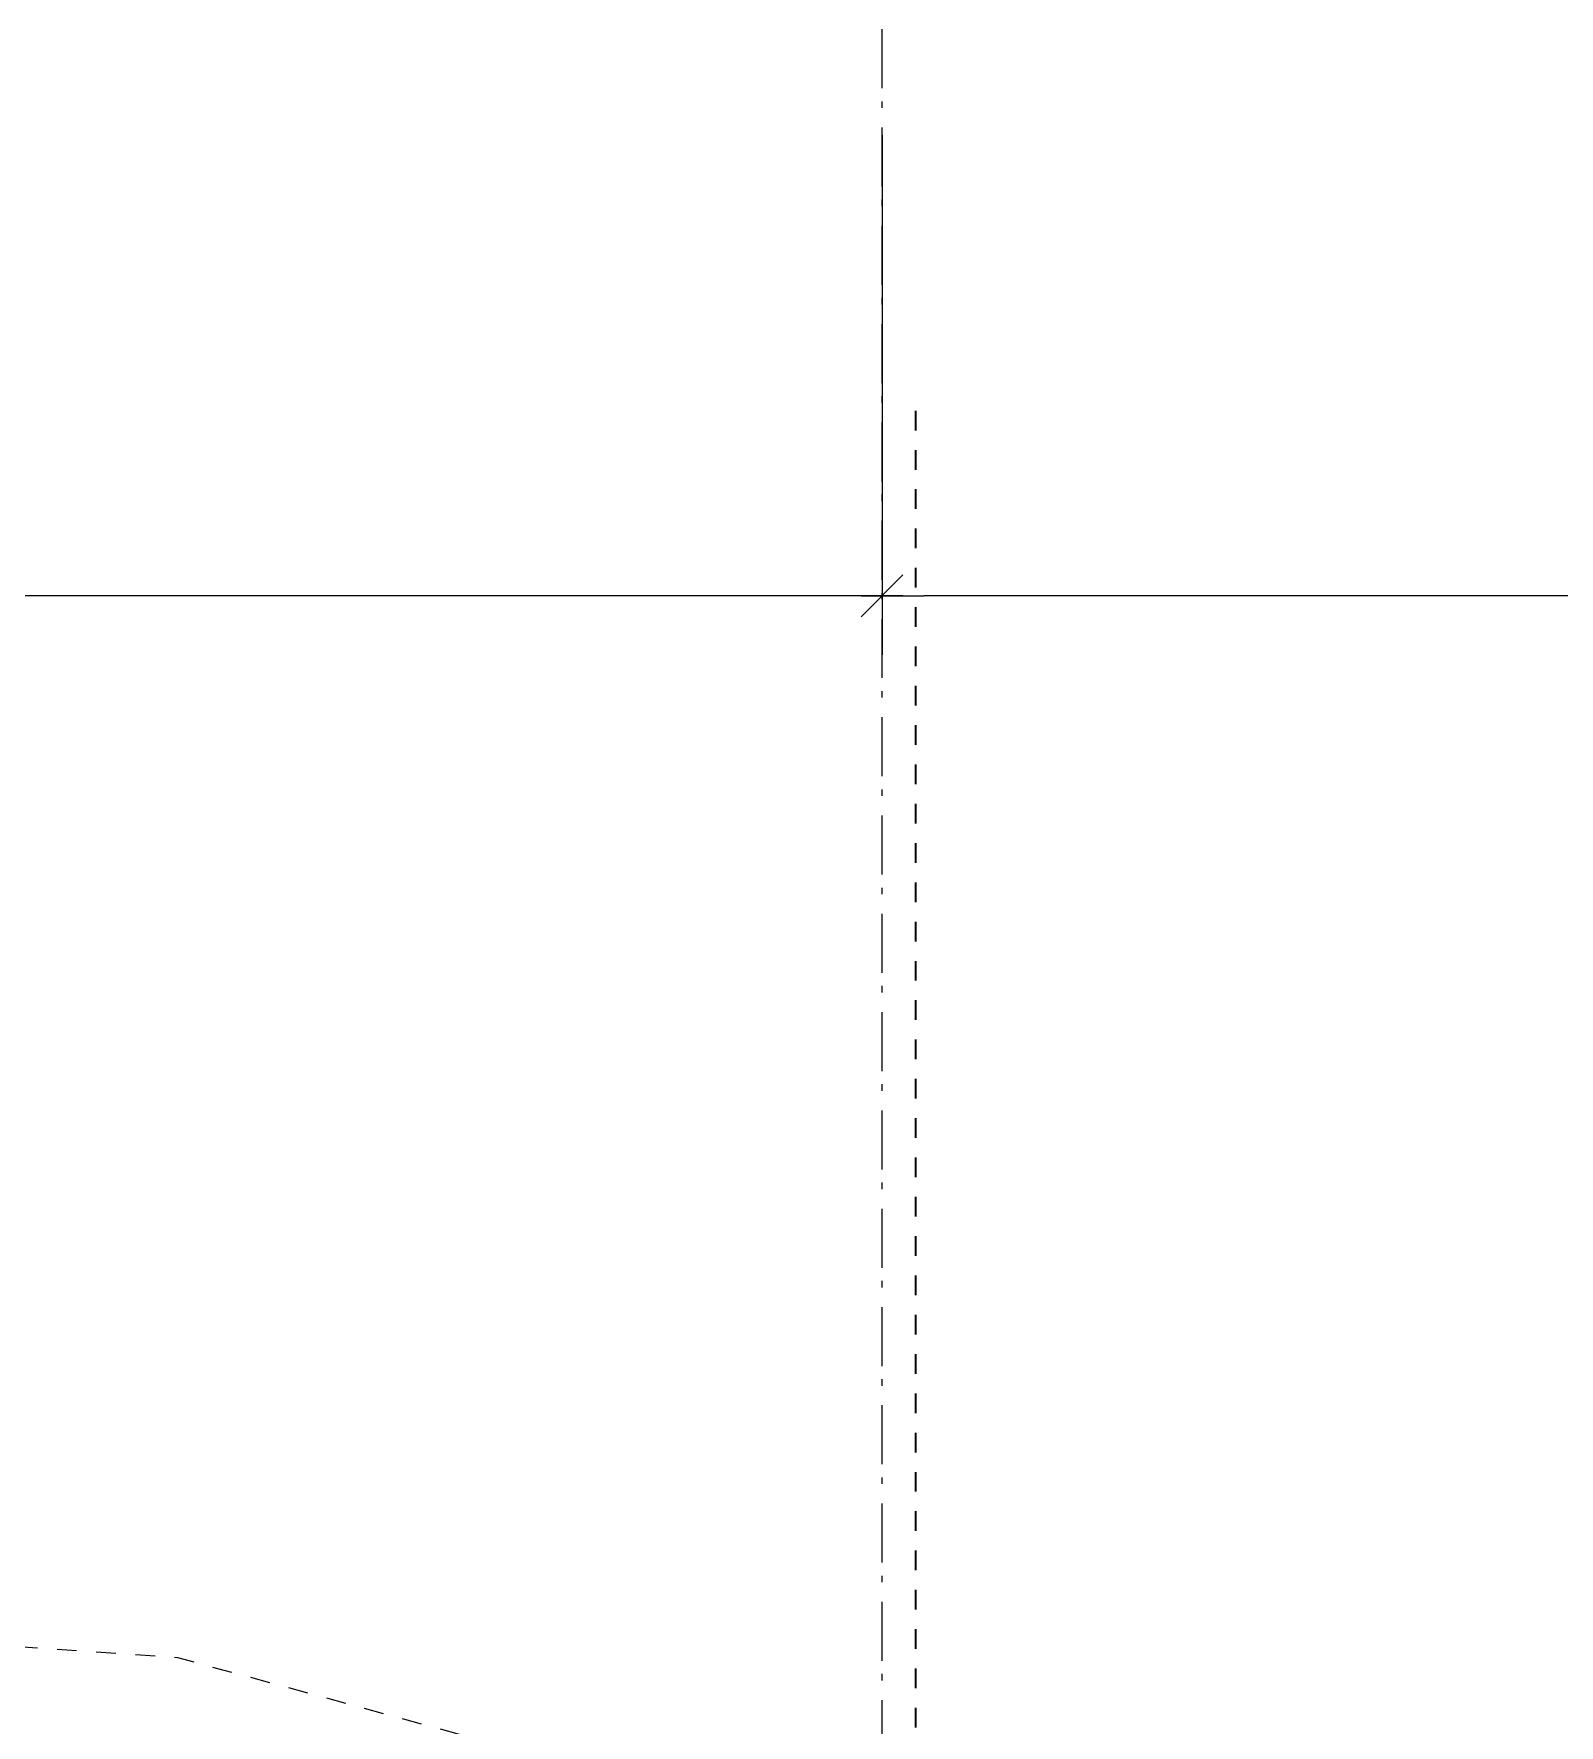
# Model space of a CAD drawing. Header units: centimetres. Extents: x -35664 to 50682, y -23001 to 23705.
# Drawn here: x 7388.8 to 7799.5, y -11694.1 to -11238.8 of the extents above; entities that cross this region are included whole.
import ezdxf

# ---------------------------------------------------------------- set-up
doc = ezdxf.new("R2010")
doc.units = ezdxf.units.CM
for name, pattern in [('ISO-02', [0.75, 0.6, -0.15]), ('Style de ligne -6', [1.04164, 0.625, -0.20828, 0.06943, -0.13893]), ('VW-01', [0.41656, 0.20828, -0.20828])]:
    doc.linetypes.add(name, pattern=pattern)
doc.layers.get('0').update_dxf_attribs({"color": 252})
for name, color, linetype in [('B Général', 252, 'Continuous'), ('C ANNOTATIONS-axes', 252, 'ISO-02'), ('C ANNOTATIONS-cotation', 252, 'Continuous'), ('prlm-Coupe', 252, 'Continuous')]:
    doc.layers.add(name, color=color, linetype=linetype)
doc.styles.add('Eurostile', font='Eurosti.TTF')
doc.dimstyles.new('Arch', dxfattribs={"dimtxt": 16.471002, "dimasz": 11.224121, "dimexe": 15.875, "dimexo": 7.9375, "dimgap": 0.15875, "dimtad": 1, "dimdec": 1, "dimtxsty": 'Eurostile', "dimblk": 'A 90.VW_SLASH-1', "dimblk1": 'A 90.VW_SLASH-1', "dimblk2": 'A 90.VW_SLASH-1', "dimcen": 0, "dimdle": 7.9375, "dimazin": 0, "dimtfac": 1, "dimtdec": 1, "dimtix": 1, "dimtmove": 0, "dimatfit": 0, "dimldrblk": 'A 90.VW_FILLEDARROW-1', "dimfxl": 1, "dimfrac": 2, "dimtolj": 1, "dimarcsym": 0})

# ---------------------------------------------------------------- blocks, each defined once
blk = doc.blocks.new('B 90.VW_SLASH-1')
at = {"linetype": 'ByBlock', "lineweight": -2}
blk.add_line((0.5, 0), (-1, 0), dxfattribs=at)
at = {"linetype": 'Continuous', "lineweight": 20, "flags": 128}
blk.add_lwpolyline([(0.5, 0.5), (-0.5, -0.5)], dxfattribs=at)
blk = doc.blocks.new('*D811')
at = {"layer": 'C ANNOTATIONS-cotation', "linetype": 'Continuous', "lineweight": -2, "transparency": 16777216}
for p, q in [((-43.33, 1274.02), (-43.33, 1134.12)), ((-589.33, 1263.63), (-589.33, 1134.12)), ((-54.55, 1150), (-578.1, 1150))]:
    blk.add_line(p, q, dxfattribs=at)
at = {"layer": 'C ANNOTATIONS-cotation', "lineweight": -2, "transparency": 16777216, "xscale": 11.22412109375, "yscale": 11.22412109375, "zscale": 11.22412109375, "rotation": 180}
blk.add_blockref('B 90.VW_SLASH-1', (-589.33, 1150), dxfattribs=at)
at = {"layer": 'C ANNOTATIONS-cotation', "lineweight": -2, "transparency": 16777216, "xscale": 11.22412109375, "yscale": 11.22412109375, "zscale": 11.22412109375}
blk.add_blockref('B 90.VW_SLASH-1', (-43.33, 1150), dxfattribs=at)
at = {"layer": 'C ANNOTATIONS-cotation', "transparency": 16777216, "insert": (-316.33, 1159.22), "char_height": 16.447, "attachment_point": 5, "style": 'Eurostile'}
blk.add_mtext('\\A1;546', dxfattribs=at)
blk = doc.blocks.new('A 90.VW_FILLEDARROW-1')
at = {"linetype": 'Continuous'}
blk.add_hatch(color=250, dxfattribs=at).paths.add_polyline_path([(-1.414, 0.379), (0, 0), (-1.414, -0.379)])
at = {"linetype": 'Continuous', "flags": 128}
blk.add_lwpolyline([(-1.414, 0.379), (0, 0), (-1.414, -0.379)], close=True, dxfattribs=at)
blk = doc.blocks.new('A 90.VW_SLASH-1')
at = {"linetype": 'ByBlock', "lineweight": -2}
blk.add_line((0.5, 0), (-1, 0), dxfattribs=at)
at = {"linetype": 'Continuous', "lineweight": 20, "flags": 128}
blk.add_lwpolyline([(0.5, 0.5), (-0.5, -0.5)], dxfattribs=at)
blk = doc.blocks.new('*D812')
at = {"layer": 'C ANNOTATIONS-cotation', "linetype": 'Continuous', "lineweight": -2, "transparency": 16777216}
for p, q in [((490.67, 1296.88), (490.67, 1134.12)), ((-43.33, 1274.02), (-43.33, 1134.12)), ((479.45, 1150), (-32.1, 1150))]:
    blk.add_line(p, q, dxfattribs=at)
at = {"layer": 'C ANNOTATIONS-cotation', "lineweight": -2, "transparency": 16777216, "xscale": 11.22412109375, "yscale": 11.22412109375, "zscale": 11.22412109375, "rotation": 180}
blk.add_blockref('B 90.VW_SLASH-1', (-43.33, 1150), dxfattribs=at)
at = {"layer": 'C ANNOTATIONS-cotation', "lineweight": -2, "transparency": 16777216, "xscale": 11.22412109375, "yscale": 11.22412109375, "zscale": 11.22412109375}
blk.add_blockref('B 90.VW_SLASH-1', (490.67, 1150), dxfattribs=at)
at = {"layer": 'C ANNOTATIONS-cotation', "transparency": 16777216, "insert": (223.67, 1159.22), "char_height": 16.447, "attachment_point": 5, "style": 'Eurostile'}
blk.add_mtext('\\A1;534', dxfattribs=at)
blk = doc.blocks.new('B 90.axes 2')
at = {"layer": 'B Général', "linetype": 'Style de ligne -6', "ltscale": 25.4}
blk.add_line((-43.328, -1173.93), (-43.328, 1361.07), dxfattribs=at)
at = {"layer": 'C ANNOTATIONS-cotation', "linetype": 'Continuous'}
for base, p1, p2, picture, middle in [((-43.328, 1150), (490.672, 1304.822), (-43.328, 1281.962), '*D812', (223.672, 1159.223)), ((-589.328, 1150), (-43.328, 1281.962), (-589.328, 1271.57), '*D811', (-316.328, 1159.223))]:
    dim = blk.add_linear_dim(base=base, p1=p1, p2=p2, dimstyle='Arch', override={"dimtxt": 16.446886, "dimgap": 1, "dimdec": 2, "dimpost": '<>', "dimtxsty": 'Eurostile', "dimclrd": 256, "dimclre": 256, "dimclrt": 256, "dimtmove": 2, "dimtfill": 0, "dimtfillclr": 0}, dxfattribs=at)
    dim.commit()
    dim.dimension.update_dxf_attribs({"geometry": picture, "text_midpoint": middle})
blk = doc.blocks.new('A$C373B78D5')
at = {"layer": 'B Général', "linetype": 'VW-01', "lineweight": 18, "ltscale": 25.4, "flags": 128}
blk.add_lwpolyline([(-19898.35, 6695.91), (-19477.83, 6678), (-19419.84, 6678), (-18811.74, 6459), (-17388, 6109), (-17092.71, 6083), (-15975.46, 5817), (-15684.16, 5797), (-15459.75, 5736), (-14945.77, 5636), (-13908.75, 5450), (-13283.66, 5348), (-12877.71, 5210), (-12466.56, 5204), (-12263.93, 5176.73), (-12213.96, 5176.73)], dxfattribs=at)
at = {"layer": 'C ANNOTATIONS-axes', "linetype": 'VW-01', "lineweight": 35, "ltscale": 25.4}
blk.add_line((-15485.41, 6132.6), (-15485.41, 2777.53), dxfattribs=at)
at = {"layer": 'B Général'}
blk.add_blockref('B 90.axes 2', (-15451.09, 4932.77), dxfattribs=at)

msp = doc.modelspace()

# ---------------------------------------------------------------- block references
at = {"layer": 'prlm-Coupe'}
msp.add_blockref('A$C373B78D5', (23111.623, -17472.851), dxfattribs=at)

doc.saveas('drawing.dxf')
